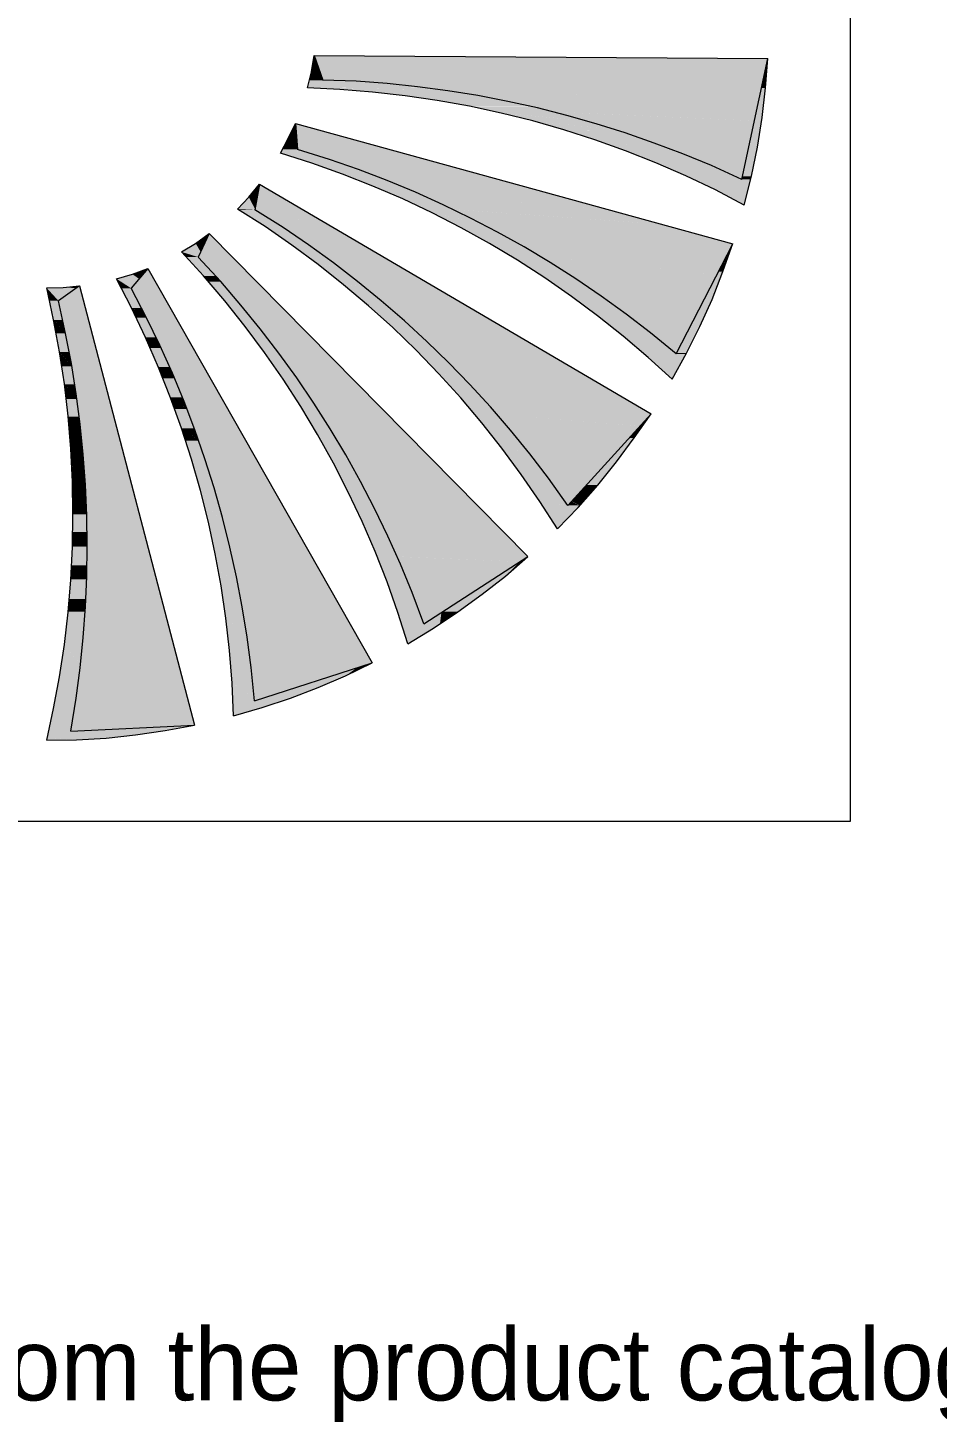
# Model space of a CAD drawing. Extents: x 0 to 244, y -13 to 257.
# Drawn here: x 71.6 to 122.1, y -13.2 to 64.2 of the extents above; entities that cross this region are included whole.
import ezdxf

# ---------------------------------------------------------------- set-up
doc = ezdxf.new("R2010")
doc.units = 0
for name, color, linetype in [('FILL', 8, 'Continuous'), ('GEOMETRY', 7, 'Continuous'), ('NOTE', 1, 'Continuous')]:
    doc.layers.add(name, color=color, linetype=linetype)

msp = doc.modelspace()

# ---------------------------------------------------------------- hatches: boundary and pattern name
at = {"layer": 'FILL'}
for points in [[(87.35, 61.736), (87.827, 61.736), (87.478, 62.481)], [(87.478, 62.481), (87.556, 62.481), (87.509, 62.64)], [(87.478, 62.481), (87.827, 61.736), (87.556, 62.481)], [(87.556, 62.481), (112.681, 62.481), (87.508, 62.64)], [(87.556, 62.481), (87.986, 61.276), (112.427, 61.276)], [(87.556, 62.481), (112.681, 62.481), (112.427, 61.276)], [(112.523, 61.736), (112.634, 61.736), (112.681, 62.481)], [(87.193, 61.068), (91.68, 61.068), (87.223, 61.212)], [(87.223, 61.213), (89.841, 61.213), (87.24, 61.276)], [(87.223, 61.212), (91.68, 61.068), (89.84, 61.212)], [(87.24, 61.276), (87.986, 61.276), (87.35, 61.736)], [(87.24, 61.276), (89.841, 61.213), (87.986, 61.276)], [(87.35, 61.736), (87.986, 61.276), (87.827, 61.736)], [(89.84, 61.213), (112.411, 61.213), (87.986, 61.276)], [(87.986, 61.276), (112.411, 61.213), (112.426, 61.276)], [(89.84, 61.212), (112.38, 61.068), (112.41, 61.212)], [(91.681, 61.068), (112.38, 61.068), (89.841, 61.212)], [(112.333, 60.847), (112.554, 60.847), (112.523, 61.736)], [(112.523, 61.736), (112.554, 60.847), (112.633, 61.736)], [(87.143, 60.881), (93.519, 60.881), (87.193, 61.069)], [(87.143, 60.88), (93.726, 60.848), (93.519, 60.88)], [(87.143, 60.847), (93.726, 60.847), (87.143, 60.879)], [(87.143, 60.847), (94.345, 60.753), (93.726, 60.847)], [(88.938, 60.752), (94.345, 60.752), (87.143, 60.846)], [(87.193, 61.069), (93.518, 60.881), (91.68, 61.069)], [(90.698, 60.626), (95.361, 60.626), (88.938, 60.752)], [(88.938, 60.752), (95.361, 60.626), (94.345, 60.752)], [(90.744, 60.608), (95.376, 60.608), (90.698, 60.626)], [(90.698, 60.626), (95.376, 60.608), (95.361, 60.626)], [(92.537, 60.42), (96.567, 60.42), (90.746, 60.609)], [(90.746, 60.609), (96.567, 60.42), (95.376, 60.609)], [(93.52, 60.881), (112.333, 60.881), (91.68, 61.069)], [(91.68, 61.069), (112.332, 60.881), (112.379, 61.069)], [(93.25, 60.309), (97.184, 60.309), (92.537, 60.419)], [(92.537, 60.419), (97.184, 60.309), (96.567, 60.419)], [(95.361, 60.626), (112.286, 60.626), (93.52, 60.88)], [(93.52, 60.88), (112.286, 60.626), (112.333, 60.88)], [(97.184, 60.309), (112.22, 60.309), (95.361, 60.626)], [(95.361, 60.626), (112.221, 60.309), (112.286, 60.626)], [(111.984, 59.197), (112.365, 59.197), (112.333, 60.847)], [(112.333, 60.847), (112.364, 59.197), (112.554, 60.847)], [(94.329, 60.149), (97.962, 60.149), (93.249, 60.308)], [(93.25, 60.308), (97.962, 60.149), (97.185, 60.308)], [(95.503, 59.942), (98.994, 59.942), (94.329, 60.149)], [(94.329, 60.149), (98.994, 59.942), (97.962, 60.149)], [(96.107, 59.834), (99.469, 59.834), (95.502, 59.942)], [(95.502, 59.942), (99.468, 59.834), (98.993, 59.942)], [(97.582, 59.515), (100.8, 59.515), (96.106, 59.833)], [(96.106, 59.833), (100.8, 59.515), (99.468, 59.833)], [(98.994, 59.942), (112.141, 59.942), (97.184, 60.308)], [(97.184, 60.308), (112.141, 59.942), (112.221, 60.308)], [(98.994, 59.942), (112.047, 59.514), (112.14, 59.942)], [(100.801, 59.515), (112.047, 59.515), (98.994, 59.943)], [(86.067, 58.039), (86.526, 58.039), (86.463, 58.864)], [(86.463, 58.863), (86.574, 57.436), (91.681, 57.436)], [(97.882, 59.451), (101.04, 59.451), (97.582, 59.515)], [(97.582, 59.515), (101.04, 59.451), (100.8, 59.515)], [(97.883, 59.451), (102.594, 59.023), (101.04, 59.451)], [(99.566, 59.022), (102.594, 59.022), (97.883, 59.45)], [(99.643, 59.008), (102.658, 59.008), (99.565, 59.022)], [(99.565, 59.022), (102.658, 59.008), (102.594, 59.022)], [(99.643, 59.008), (104.276, 58.517), (102.658, 59.008)], [(101.372, 58.516), (104.276, 58.516), (99.643, 59.007)], [(102.593, 59.023), (111.935, 59.023), (100.8, 59.514)], [(100.801, 59.515), (111.936, 59.024), (112.047, 59.515)], [(102.593, 59.022), (111.825, 58.484), (111.935, 59.022)], [(104.354, 58.484), (111.826, 58.484), (102.594, 59.022)], [(111.634, 57.563), (112.111, 57.563), (111.984, 59.196)], [(111.984, 59.197), (112.111, 57.564), (112.366, 59.197)], [(101.373, 58.516), (104.353, 58.485), (104.275, 58.516)], [(101.452, 58.484), (104.353, 58.484), (101.373, 58.515)], [(103.101, 57.96), (105.909, 57.96), (101.453, 58.484)], [(101.453, 58.484), (105.909, 57.96), (104.353, 58.484)], [(106.115, 57.882), (111.7, 57.882), (104.353, 58.484)], [(104.353, 58.484), (111.7, 57.882), (111.827, 58.484)], [(85.637, 57.23), (87.224, 57.23), (85.749, 57.435)], [(85.749, 57.436), (86.574, 57.436), (86.068, 58.039)], [(85.749, 57.436), (87.224, 57.231), (86.573, 57.436)], [(86.068, 58.039), (86.575, 57.436), (86.527, 58.039)], [(88.349, 56.882), (93.696, 56.882), (86.574, 57.436)], [(86.574, 57.436), (93.696, 56.882), (91.68, 57.436)], [(103.29, 57.882), (106.115, 57.882), (103.101, 57.96)], [(103.101, 57.96), (106.115, 57.882), (105.909, 57.96)], [(104.797, 57.342), (107.541, 57.342), (103.29, 57.882)], [(103.291, 57.882), (107.542, 57.342), (106.115, 57.882)], [(104.797, 57.342), (107.844, 57.231), (107.541, 57.342)], [(105.083, 57.231), (107.844, 57.231), (104.798, 57.342)], [(107.844, 57.231), (111.555, 57.231), (106.115, 57.882)], [(106.115, 57.882), (111.555, 57.231), (111.699, 57.882)], [(111.285, 55.946), (111.778, 55.946), (111.634, 57.563)], [(111.635, 57.563), (111.779, 55.946), (112.112, 57.563)], [(86.749, 56.882), (88.349, 56.882), (85.637, 57.23)], [(85.637, 57.23), (88.349, 56.882), (87.223, 57.23)], [(87.367, 56.676), (88.904, 56.676), (86.749, 56.882)], [(86.749, 56.882), (88.904, 56.676), (88.35, 56.882)], [(87.367, 56.676), (90.094, 56.264), (88.905, 56.676)], [(88.525, 56.264), (90.095, 56.264), (87.368, 56.676)], [(90.093, 56.264), (95.915, 56.264), (88.349, 56.882)], [(88.349, 56.882), (95.915, 56.264), (93.696, 56.882)], [(106.479, 56.676), (109.193, 56.676), (105.083, 57.23)], [(105.083, 57.23), (109.192, 56.676), (107.844, 57.23)], [(106.831, 56.532), (109.557, 56.532), (106.479, 56.676)], [(106.479, 56.676), (109.557, 56.532), (109.193, 56.676)], [(108.144, 55.962), (110.827, 55.962), (106.83, 56.533)], [(106.83, 56.533), (110.827, 55.962), (109.557, 56.533)], [(109.557, 56.533), (111.397, 56.533), (107.843, 57.231)], [(107.843, 57.23), (111.396, 56.532), (111.555, 57.23)], [(109.557, 56.533), (111.239, 55.771), (111.397, 56.533)], [(88.525, 56.264), (90.6, 56.073), (90.093, 56.264)], [(89.065, 56.073), (90.601, 56.073), (88.526, 56.264)], [(90.269, 55.597), (91.824, 55.597), (89.065, 56.072)], [(89.065, 56.072), (91.824, 55.597), (90.601, 56.072)], [(91.823, 55.597), (98.343, 55.597), (90.093, 56.264)], [(90.093, 56.264), (98.342, 55.597), (95.915, 56.264)], [(108.54, 55.771), (111.237, 55.771), (108.144, 55.946)], [(108.144, 55.945), (110.827, 55.945), (108.144, 55.962)], [(108.144, 55.962), (110.827, 55.945), (110.827, 55.962)], [(108.144, 55.945), (111.237, 55.77), (110.827, 55.945)], [(108.54, 55.771), (111.587, 55.186), (111.73, 55.771)], [(109.779, 55.186), (111.587, 55.186), (108.541, 55.771)], [(111.238, 55.771), (111.73, 55.771), (111.286, 55.946)], [(111.285, 55.945), (111.73, 55.77), (111.777, 55.945)], [(83.877, 54.787), (84.337, 54.787), (84.464, 55.502)], [(84.464, 55.502), (84.21, 54.073), (86.891, 54.073)], [(90.744, 55.407), (92.268, 55.407), (90.27, 55.597)], [(90.27, 55.597), (92.268, 55.407), (91.824, 55.597)], [(91.967, 54.884), (93.519, 54.884), (90.746, 55.406)], [(90.746, 55.406), (93.519, 54.884), (92.267, 55.406)], [(93.519, 54.884), (100.976, 54.884), (91.824, 55.597)], [(91.824, 55.597), (100.975, 54.884), (98.343, 55.597)], [(109.78, 55.186), (111.381, 54.344), (111.587, 55.186)], [(83.259, 54.122), (84.226, 54.122), (83.877, 54.788)], [(83.877, 54.788), (84.225, 54.122), (84.337, 54.788)], [(92.411, 54.692), (93.933, 54.692), (91.966, 54.884)], [(91.966, 54.884), (93.932, 54.692), (93.519, 54.884)], [(93.648, 54.106), (95.202, 54.106), (92.411, 54.692)], [(92.411, 54.691), (95.203, 54.105), (93.932, 54.691)], [(95.203, 54.106), (103.798, 54.106), (93.519, 54.884)], [(93.52, 54.884), (103.799, 54.106), (100.976, 54.884)], [(83.338, 54.073), (84.21, 54.073), (83.259, 54.121)], [(83.259, 54.121), (84.21, 54.073), (84.226, 54.121)], [(84.781, 53.153), (85.685, 53.153), (83.337, 54.073)], [(83.338, 54.073), (85.685, 53.153), (84.21, 54.073)], [(85.78, 53.091), (88.587, 53.091), (84.21, 54.073)], [(84.21, 54.073), (88.588, 53.091), (86.891, 54.073)], [(94.044, 53.917), (95.583, 53.917), (93.648, 54.106)], [(93.648, 54.106), (95.583, 53.917), (95.203, 54.106)], [(94.043, 53.917), (96.867, 53.281), (95.582, 53.917)], [(95.297, 53.28), (96.867, 53.28), (94.043, 53.916)], [(96.867, 53.28), (106.81, 53.28), (95.202, 54.105)], [(95.203, 54.106), (106.811, 53.281), (103.799, 54.106)], [(80.927, 52.219), (81.435, 52.219), (81.672, 52.758)], [(81.672, 52.758), (81.07, 51.457), (82.973, 51.457)], [(81.434, 52.219), (81.672, 52.758)], [(84.876, 53.091), (85.781, 53.091), (84.782, 53.153)], [(84.782, 53.153), (85.781, 53.091), (85.684, 53.153)], [(86.272, 52.122), (87.193, 52.122), (84.876, 53.091)], [(84.876, 53.091), (87.193, 52.122), (85.781, 53.091)], [(85.781, 53.091), (87.302, 52.044), (90.365, 52.044)], [(85.781, 53.091), (88.588, 53.091), (90.365, 52.044)], [(95.661, 53.091), (97.201, 53.091), (95.297, 53.28)], [(95.297, 53.28), (97.201, 53.091), (96.867, 53.28)], [(95.661, 53.091), (98.485, 52.408), (97.201, 53.091)], [(96.899, 52.408), (98.486, 52.408), (95.662, 53.091)], [(96.867, 53.28), (110.015, 52.408), (106.811, 53.28)], [(98.486, 52.408), (110.016, 52.408), (96.868, 53.28)], [(80.15, 51.741), (81.211, 51.741), (80.927, 52.219)], [(80.927, 52.219), (81.211, 51.741), (81.435, 52.219)], [(86.368, 52.045), (87.302, 52.045), (86.271, 52.122)], [(86.271, 52.122), (87.302, 52.045), (87.193, 52.122)], [(86.368, 52.045), (88.682, 51.046), (87.303, 52.045)], [(87.732, 51.046), (88.682, 51.046), (86.369, 52.045)], [(87.302, 52.044), (88.809, 50.949), (92.219, 50.949)], [(87.302, 52.044), (90.365, 52.044), (92.219, 50.949)], [(97.233, 52.219), (98.819, 52.219), (96.899, 52.408)], [(96.899, 52.408), (98.819, 52.219), (98.486, 52.408)], [(98.486, 51.474), (100.087, 51.474), (97.233, 52.219)], [(97.233, 52.219), (100.087, 51.474), (98.819, 52.219)], [(98.834, 52.201), (110.747, 52.201), (98.486, 52.408)], [(98.486, 52.408), (110.748, 52.201), (110.016, 52.408)], [(100.088, 51.473), (110.366, 51.473), (98.834, 52.201)], [(98.834, 52.201), (110.366, 51.473), (110.746, 52.201)], [(110.366, 51.473), (110.493, 51.473), (110.747, 52.201)], [(80.419, 51.458), (81.07, 51.458), (80.15, 51.742)], [(80.15, 51.741), (81.07, 51.457), (81.212, 51.741)], [(80.419, 51.457), (81.37, 50.409), (82.02, 50.409)], [(80.419, 51.457), (81.07, 51.457), (82.02, 50.409)], [(81.07, 51.457), (82.323, 50.093), (84.304, 50.093)], [(81.07, 51.457), (82.972, 51.457), (84.304, 50.093)], [(98.787, 51.282), (100.388, 51.282), (98.485, 51.474)], [(98.486, 51.474), (100.389, 51.282), (100.088, 51.474)], [(98.787, 51.281), (101.658, 50.488), (100.389, 51.281)], [(100.025, 50.488), (101.659, 50.488), (98.788, 51.281)], [(101.657, 50.488), (109.873, 50.488), (100.087, 51.474)], [(100.088, 51.474), (109.874, 50.488), (110.366, 51.474)], [(109.937, 50.648), (110.192, 50.648), (110.365, 51.474)], [(110.366, 51.474), (110.192, 50.648), (110.493, 51.474)], [(76.534, 50.252), (77.786, 50.252), (77.421, 50.507)], [(78.278, 50.822), (77.341, 49.729), (78.896, 49.729)], [(77.42, 50.506), (77.785, 50.251), (78.008, 50.506)], [(77.421, 50.506), (78.007, 50.506), (78.278, 50.822)], [(81.639, 50.093), (82.322, 50.093), (81.369, 50.409)], [(81.369, 50.409), (82.323, 50.093), (82.019, 50.409)], [(87.842, 50.949), (88.809, 50.949), (87.732, 51.045)], [(87.733, 51.046), (88.809, 50.95), (88.683, 51.046)], [(87.842, 50.949), (89.144, 49.919), (90.125, 49.919)], [(87.842, 50.949), (88.81, 50.949), (90.125, 49.919)], [(88.809, 50.949), (90.269, 49.822), (94.17, 49.822)], [(88.809, 50.949), (92.219, 50.949), (94.17, 49.822)], [(100.309, 50.3), (101.944, 50.3), (100.025, 50.488)], [(100.025, 50.488), (101.945, 50.3), (101.659, 50.488)], [(100.309, 50.3), (103.197, 49.459), (101.944, 50.3)], [(101.658, 50.488), (103.197, 49.459), (109.334, 49.459)], [(101.658, 50.488), (109.874, 50.488), (109.334, 49.459)], [(109.161, 49.11), (109.588, 49.11), (109.938, 50.648)], [(109.937, 50.648), (109.587, 49.11), (110.192, 50.648)], [(72.662, 49.743), (74.328, 49.743), (73.583, 49.761)], [(72.822, 49.03), (73.312, 49.03), (72.662, 49.743)], [(72.662, 49.743), (73.312, 49.03), (74.328, 49.743)], [(73.312, 49.03), (74.709, 49.03), (74.487, 49.854)], [(73.583, 49.76), (74.362, 49.76), (74.487, 49.854)], [(73.583, 49.761), (74.328, 49.743), (74.361, 49.761)], [(76.803, 49.729), (77.342, 49.729), (76.534, 50.252)], [(76.534, 50.252), (77.342, 49.729), (77.786, 50.252)], [(76.802, 49.729), (77.373, 48.634), (77.913, 48.634)], [(76.802, 49.729), (77.341, 49.729), (77.913, 48.634)], [(77.341, 49.729), (78.198, 48.094), (79.832, 48.094)], [(77.341, 49.729), (78.896, 49.729), (79.832, 48.094)], [(81.639, 50.093), (82.543, 49.031), (83.226, 49.031)], [(81.639, 50.093), (82.323, 50.093), (83.226, 49.031)], [(82.323, 50.093), (83.528, 48.681), (85.702, 48.681)], [(82.323, 50.093), (84.304, 50.093), (85.702, 48.681)], [(89.143, 49.919), (90.27, 49.823), (90.126, 49.919)], [(89.269, 49.822), (90.27, 49.822), (89.143, 49.918)], [(89.269, 49.822), (90.523, 48.76), (91.553, 48.76)], [(89.269, 49.822), (90.269, 49.822), (91.553, 48.76)], [(90.269, 49.822), (91.697, 48.634), (96.185, 48.634)], [(90.269, 49.822), (94.17, 49.822), (96.185, 48.634)], [(101.531, 49.459), (103.197, 49.459), (100.309, 50.3)], [(72.822, 49.03), (73.536, 47.968), (73.312, 49.03)], [(73.043, 47.968), (73.536, 47.968), (72.823, 49.03)], [(73.312, 49.03), (73.709, 47.222), (75.168, 47.222)], [(73.312, 49.03), (74.708, 49.03), (75.168, 47.222)], [(82.815, 48.68), (83.528, 48.68), (82.544, 49.03)], [(82.544, 49.03), (83.528, 48.68), (83.226, 49.03)], [(90.65, 48.634), (91.697, 48.634), (90.523, 48.762)], [(90.523, 48.761), (91.697, 48.633), (91.553, 48.761)], [(101.801, 49.269), (103.466, 49.269), (101.531, 49.459)], [(101.531, 49.459), (103.466, 49.269), (103.197, 49.459)], [(102.99, 48.381), (104.703, 48.381), (101.8, 49.269)], [(101.8, 49.269), (104.702, 48.381), (103.465, 49.269)], [(103.197, 49.459), (104.703, 48.381), (108.78, 48.381)], [(103.197, 49.459), (109.334, 49.459), (108.78, 48.381)], [(108.383, 47.602), (108.907, 47.602), (109.161, 49.109)], [(109.161, 49.11), (108.907, 47.603), (109.589, 49.11)], [(77.626, 48.094), (78.198, 48.094), (77.373, 48.634)], [(77.374, 48.634), (78.198, 48.094), (77.914, 48.634)], [(77.627, 48.094), (78.151, 47), (78.722, 47)], [(77.627, 48.094), (78.199, 48.094), (78.722, 47)], [(78.199, 48.094), (79.008, 46.413), (80.785, 46.413)], [(78.199, 48.094), (79.833, 48.094), (80.785, 46.413)], [(82.815, 48.681), (83.669, 47.619), (84.401, 47.619)], [(82.815, 48.681), (83.528, 48.681), (84.401, 47.619)], [(83.528, 48.681), (84.685, 47.254), (87.128, 47.254)], [(83.528, 48.681), (85.702, 48.681), (87.128, 47.254)], [(90.65, 48.634), (91.872, 47.538), (92.933, 47.538)], [(90.65, 48.634), (91.697, 48.634), (92.933, 47.538)], [(91.697, 48.634), (93.077, 47.412), (98.28, 47.412)], [(91.697, 48.634), (96.185, 48.634), (98.28, 47.412)], [(103.244, 48.189), (104.941, 48.189), (102.991, 48.381)], [(102.991, 48.381), (104.94, 48.189), (104.703, 48.381)], [(104.433, 47.254), (106.179, 47.254), (103.244, 48.189)], [(103.244, 48.189), (106.179, 47.254), (104.941, 48.189)], [(104.703, 48.381), (106.179, 47.254), (108.208, 47.254)], [(104.703, 48.381), (108.78, 48.381), (108.208, 47.254)], [(73.043, 47.968), (73.71, 47.224), (73.536, 47.968)], [(73.186, 47.223), (73.71, 47.223), (73.043, 47.967)], [(73.377, 46.191), (73.901, 46.191), (73.185, 47.223)], [(73.185, 47.223), (73.9, 46.191), (73.71, 47.223)], [(73.71, 47.223), (74.059, 45.397), (75.645, 45.397)], [(73.71, 47.223), (75.169, 47.223), (75.645, 45.397)], [(83.941, 47.255), (84.686, 47.255), (83.67, 47.619)], [(83.67, 47.618), (84.686, 47.254), (84.401, 47.618)], [(83.941, 47.254), (84.749, 46.159), (85.51, 46.159)], [(83.941, 47.254), (84.685, 47.254), (85.51, 46.159)], [(84.685, 47.254), (85.811, 45.764), (88.572, 45.764)], [(84.685, 47.254), (87.127, 47.254), (88.572, 45.764)], [(91.999, 47.412), (93.077, 47.412), (91.872, 47.538)], [(91.872, 47.538), (93.077, 47.412), (92.934, 47.538)], [(91.999, 47.412), (93.172, 46.285), (94.267, 46.285)], [(91.999, 47.412), (93.077, 47.412), (94.267, 46.285)], [(93.077, 47.412), (94.425, 46.143), (100.453, 46.143)], [(93.077, 47.412), (98.28, 47.412), (100.453, 46.143)], [(104.656, 47.063), (106.401, 47.063), (104.433, 47.254)], [(104.433, 47.254), (106.401, 47.063), (106.178, 47.254)], [(106.178, 47.254), (108.207, 47.254), (107.605, 46.08)], [(107.622, 46.129), (108.176, 46.129), (108.382, 47.603)], [(108.382, 47.603), (108.177, 46.129), (108.907, 47.603)], [(78.405, 46.413), (79.007, 46.413), (78.151, 47)], [(78.151, 47), (79.007, 46.413), (78.721, 47)], [(105.765, 46.129), (107.557, 46.129), (104.656, 47.063)], [(104.656, 47.063), (107.557, 46.129), (106.401, 47.063)], [(73.487, 45.396), (74.059, 45.396), (73.376, 46.191)], [(73.377, 46.191), (74.059, 45.396), (73.9, 46.191)], [(78.405, 46.413), (78.865, 45.351), (79.484, 45.351)], [(78.405, 46.413), (79.008, 46.413), (79.484, 45.351)], [(79.008, 46.413), (79.753, 44.73), (81.751, 44.73)], [(79.008, 46.413), (80.785, 46.413), (81.751, 44.73)], [(85.019, 45.763), (85.812, 45.763), (84.749, 46.159)], [(84.749, 46.159), (85.812, 45.763), (85.51, 46.159)], [(85.018, 45.764), (85.781, 44.669), (86.588, 44.669)], [(85.018, 45.764), (85.812, 45.764), (86.588, 44.669)], [(85.812, 45.764), (86.874, 44.256), (90.078, 44.256)], [(85.812, 45.764), (88.572, 45.764), (90.078, 44.256)], [(93.297, 46.143), (94.425, 46.143), (93.171, 46.285)], [(93.171, 46.285), (94.425, 46.143), (94.266, 46.285)], [(93.297, 46.144), (94.424, 44.985), (95.567, 44.985)], [(93.297, 46.144), (94.424, 46.144), (95.567, 44.985)], [(94.424, 46.144), (95.726, 44.828), (102.704, 44.828)], [(94.424, 46.144), (100.452, 46.144), (102.704, 44.828)], [(105.814, 46.08), (107.605, 46.08), (105.765, 46.129)], [(105.765, 46.129), (107.606, 46.08), (107.558, 46.129)], [(105.814, 46.08), (108.049, 45.89), (108.144, 46.08)], [(106.036, 45.89), (108.049, 45.89), (105.815, 46.08)], [(106.036, 45.89), (108.05, 45.89), (107.384, 44.685)], [(107.604, 46.08), (108.143, 46.08), (107.622, 46.129)], [(107.622, 46.129), (108.143, 46.08), (108.176, 46.129)], [(73.646, 44.399), (74.218, 44.399), (73.488, 45.396)], [(73.488, 45.396), (74.217, 44.399), (74.058, 45.396)], [(74.058, 45.397), (74.343, 43.574), (76.12, 43.574)], [(74.058, 45.397), (75.644, 45.397), (76.12, 43.574)], [(79.119, 44.731), (79.753, 44.731), (78.865, 45.35)], [(78.865, 45.35), (79.753, 44.731), (79.484, 45.35)], [(94.569, 44.827), (95.725, 44.827), (94.425, 44.985)], [(94.425, 44.985), (95.726, 44.827), (95.568, 44.985)], [(73.742, 43.574), (74.343, 43.574), (73.647, 44.399)], [(73.647, 44.399), (74.344, 43.574), (74.217, 44.399)], [(79.119, 44.731), (79.532, 43.669), (80.197, 43.669)], [(79.119, 44.731), (79.753, 44.731), (80.197, 43.669)], [(79.753, 44.731), (80.451, 43.019), (82.719, 43.019)], [(79.753, 44.731), (81.751, 44.731), (82.719, 43.019)], [(85.781, 44.669), (86.874, 44.256), (86.588, 44.669)], [(86.049, 44.256), (86.873, 44.256), (85.782, 44.669)], [(86.049, 44.256), (86.763, 43.161), (87.604, 43.161)], [(86.049, 44.256), (86.873, 44.256), (87.604, 43.161)], [(86.874, 44.256), (87.906, 42.718), (91.602, 42.718)], [(86.874, 44.256), (90.078, 44.256), (91.602, 42.718)], [(94.568, 44.827), (95.63, 43.638), (96.836, 43.638)], [(94.568, 44.827), (95.725, 44.827), (96.836, 43.638)], [(95.725, 44.827), (96.994, 43.464), (105.019, 43.464)], [(95.725, 44.827), (102.704, 44.827), (105.019, 43.464)], [(73.742, 43.574), (74.471, 42.606), (74.344, 43.574)], [(73.852, 42.605), (74.471, 42.605), (73.742, 43.573)], [(74.343, 43.573), (74.567, 41.733), (76.613, 41.733)], [(74.343, 43.573), (76.119, 43.573), (76.613, 41.733)], [(79.767, 43.019), (80.45, 43.019), (79.531, 43.669)], [(79.532, 43.669), (80.451, 43.019), (80.197, 43.669)], [(95.789, 43.464), (96.993, 43.464), (95.63, 43.638)], [(95.63, 43.638), (96.993, 43.464), (96.836, 43.638)], [(95.79, 43.464), (96.804, 42.258), (98.041, 42.258)], [(95.79, 43.464), (96.994, 43.464), (98.041, 42.258)], [(97.597, 42.767), (106.209, 42.767), (96.993, 43.465)], [(96.993, 43.464), (106.21, 42.766), (105.019, 43.464)], [(73.931, 41.733), (74.567, 41.733), (73.854, 42.605)], [(73.854, 42.605), (74.568, 41.733), (74.47, 42.605)], [(79.768, 43.019), (80.15, 41.956), (80.846, 41.956)], [(79.768, 43.019), (80.451, 43.019), (80.846, 41.956)], [(80.451, 43.019), (81.1, 41.274), (83.718, 41.274)], [(80.451, 43.019), (82.719, 43.019), (83.718, 41.274)], [(87.034, 42.719), (87.906, 42.719), (86.763, 43.162)], [(86.763, 43.162), (87.906, 42.719), (87.604, 43.162)], [(87.034, 42.718), (87.7, 41.607), (88.588, 41.607)], [(87.034, 42.718), (87.906, 42.718), (88.588, 41.607)], [(87.906, 42.718), (88.874, 41.131), (93.156, 41.131)], [(87.906, 42.718), (91.601, 42.718), (93.156, 41.131)], [(97.597, 42.766), (105.576, 42.083), (106.209, 42.766)], [(98.216, 42.082), (105.576, 42.082), (97.598, 42.766)], [(105.75, 42.258), (105.862, 42.258), (106.21, 42.766)], [(80.15, 41.956), (81.1, 41.274), (80.846, 41.956)], [(80.372, 41.273), (81.1, 41.273), (80.15, 41.955)], [(96.948, 42.083), (98.215, 42.083), (96.803, 42.258)], [(96.804, 42.258), (98.216, 42.083), (98.041, 42.258)], [(96.948, 42.083), (97.929, 40.846), (99.215, 40.846)], [(96.948, 42.083), (98.216, 42.083), (99.215, 40.846)], [(98.216, 42.083), (99.39, 40.64), (104.277, 40.64)], [(98.216, 42.083), (105.576, 42.083), (104.277, 40.64)], [(104.973, 41.417), (105.274, 41.417), (105.75, 42.258)], [(105.75, 42.258), (105.275, 41.417), (105.862, 42.258)], [(73.995, 40.797), (74.66, 40.797), (73.931, 41.733)], [(73.931, 41.733), (74.66, 40.797), (74.567, 41.733)], [(74.567, 41.734), (74.741, 39.894), (77.088, 39.894)], [(74.567, 41.734), (76.613, 41.734), (77.088, 39.894)], [(80.372, 41.274), (80.706, 40.243), (81.451, 40.243)], [(80.372, 41.274), (81.101, 41.274), (81.451, 40.243)], [(81.1, 41.274), (81.687, 39.514), (84.716, 39.514)], [(81.1, 41.274), (83.717, 41.274), (84.716, 39.514)], [(87.953, 41.13), (88.874, 41.13), (87.7, 41.606)], [(87.7, 41.606), (88.874, 41.13), (88.587, 41.606)], [(87.953, 41.131), (88.572, 40.021), (89.508, 40.021)], [(87.953, 41.131), (88.874, 41.131), (89.508, 40.021)], [(88.874, 41.131), (89.793, 39.528), (94.743, 39.528)], [(88.874, 41.131), (93.156, 41.131), (94.743, 39.528)], [(104.972, 41.417), (103.767, 40.084), (104.29, 40.084)], [(104.972, 41.417), (104.291, 40.084), (105.275, 41.417)], [(74.042, 39.894), (74.741, 39.894), (73.996, 40.798)], [(73.996, 40.798), (74.741, 39.894), (74.661, 40.798)], [(80.91, 39.513), (81.688, 39.513), (80.705, 40.242)], [(80.705, 40.242), (81.688, 39.513), (81.45, 40.242)], [(98.074, 40.64), (99.389, 40.64), (97.929, 40.846)], [(97.93, 40.846), (99.39, 40.64), (99.215, 40.846)], [(98.074, 40.64), (99.009, 39.387), (100.357, 39.387)], [(98.074, 40.64), (99.389, 40.64), (100.357, 39.387)], [(99.389, 40.64), (100.515, 39.18), (102.957, 39.18)], [(99.389, 40.64), (104.276, 40.64), (102.957, 39.18)], [(74.089, 38.99), (74.804, 38.99), (74.041, 39.894)], [(74.042, 39.894), (74.804, 38.99), (74.741, 39.894)], [(74.741, 39.894), (74.851, 38.038), (77.581, 38.038)], [(74.741, 39.894), (77.088, 39.894), (77.581, 38.038)], [(80.911, 39.514), (81.197, 38.497), (81.99, 38.497)], [(80.911, 39.514), (81.687, 39.514), (81.99, 38.497)], [(81.688, 39.514), (82.211, 37.753), (85.716, 37.753)], [(81.688, 39.514), (84.716, 39.514), (85.716, 37.753)], [(88.572, 40.021), (89.792, 39.53), (89.508, 40.021)], [(88.826, 39.529), (89.793, 39.529), (88.572, 40.02)], [(88.826, 39.529), (89.396, 38.42), (90.38, 38.42)], [(88.826, 39.529), (89.793, 39.529), (90.38, 38.42)], [(89.793, 39.529), (90.666, 37.895), (96.36, 37.895)], [(89.793, 39.529), (94.743, 39.529), (96.36, 37.895)], [(103.767, 40.084), (102.61, 38.8), (103.244, 38.8)], [(103.767, 40.084), (104.29, 40.084), (103.244, 38.8)], [(74.107, 38.038), (74.851, 38.038), (74.089, 38.989)], [(74.089, 38.989), (74.851, 38.038), (74.803, 38.989)], [(99.153, 39.18), (100.516, 39.18), (99.009, 39.387)], [(99.009, 39.387), (100.516, 39.18), (100.358, 39.387)], [(99.152, 39.18), (100.025, 37.895), (101.435, 37.895)], [(99.152, 39.18), (100.515, 39.18), (101.435, 37.895)], [(100.515, 39.18), (102.957, 39.18), (101.594, 37.674)], [(101.8, 37.895), (102.452, 37.895), (102.61, 38.8)], [(102.61, 38.8), (102.452, 37.895), (103.244, 38.8)], [(74.107, 38.037), (74.883, 37.182), (74.85, 38.037)], [(74.123, 37.182), (74.884, 37.182), (74.108, 38.037)], [(74.851, 38.037), (74.915, 36.197), (78.055, 36.197)], [(74.851, 38.037), (77.58, 38.037), (78.055, 36.197)], [(81.197, 38.497), (82.212, 37.754), (81.99, 38.497)], [(81.386, 37.753), (82.212, 37.753), (81.197, 38.496)], [(89.634, 37.895), (90.666, 37.895), (89.396, 38.42)], [(89.397, 38.419), (90.667, 37.895), (90.38, 38.419)], [(74.107, 36.198), (74.916, 36.198), (74.123, 37.182)], [(74.123, 37.182), (74.916, 36.198), (74.884, 37.182)], [(81.639, 36.754), (82.48, 36.754), (81.386, 37.753)], [(81.387, 37.753), (82.481, 36.754), (82.211, 37.753)], [(82.212, 37.753), (82.687, 35.961), (86.749, 35.961)], [(82.212, 37.753), (85.717, 37.753), (86.749, 35.961)], [(89.634, 37.895), (90.173, 36.769), (91.205, 36.769)], [(89.634, 37.895), (90.665, 37.895), (91.205, 36.769)], [(90.666, 37.895), (91.475, 36.229), (97.994, 36.229)], [(90.666, 37.895), (96.36, 37.895), (97.994, 36.229)], [(100.025, 37.895), (101.595, 37.674), (101.435, 37.895)], [(100.166, 37.673), (101.594, 37.673), (100.025, 37.894)], [(100.247, 37.562), (102.15, 37.562), (100.166, 37.674)], [(100.166, 37.674), (102.15, 37.562), (102.244, 37.674)], [(100.247, 37.562), (102.15, 37.562), (101.007, 36.375)], [(101.594, 37.673), (102.243, 37.673), (101.8, 37.894)], [(101.8, 37.895), (102.243, 37.674), (102.451, 37.895)], [(81.639, 36.754), (82.687, 35.961), (82.48, 36.754)], [(81.816, 35.962), (82.687, 35.962), (81.64, 36.755)], [(90.173, 36.769), (91.474, 36.229), (91.205, 36.769)], [(90.395, 36.229), (91.475, 36.229), (90.174, 36.769)], [(74.089, 35.375), (74.9, 35.375), (74.107, 36.198)], [(74.107, 36.197), (74.9, 35.374), (74.916, 36.197)], [(74.916, 36.197), (74.9, 34.343), (78.547, 34.343)], [(74.916, 36.197), (78.056, 36.197), (78.547, 34.343)], [(82.019, 34.977), (82.91, 34.977), (81.816, 35.962)], [(81.816, 35.962), (82.91, 34.977), (82.686, 35.962)], [(82.687, 35.961), (83.099, 34.151), (87.762, 34.151)], [(82.687, 35.961), (86.749, 35.961), (87.762, 34.151)], [(90.394, 36.229), (90.887, 35.12), (91.983, 35.12)], [(90.394, 36.229), (91.474, 36.229), (91.983, 35.12)], [(91.474, 36.229), (92.109, 34.834), (99.373, 34.834)], [(91.474, 36.229), (97.994, 36.229), (99.373, 34.834)], [(74.042, 34.343), (74.901, 34.343), (74.09, 35.373)], [(74.089, 35.374), (74.9, 34.344), (74.9, 35.374)], [(82.165, 34.152), (83.099, 34.152), (82.019, 34.977)], [(82.019, 34.977), (83.099, 34.152), (82.91, 34.977)], [(91.11, 34.549), (92.237, 34.549), (90.887, 35.12)], [(90.887, 35.119), (92.237, 34.549), (91.983, 35.119)], [(92.109, 34.834), (98.929, 34.55), (99.374, 34.834)], [(92.237, 34.549), (98.929, 34.549), (92.109, 34.833)], [(98.929, 34.549), (99.041, 34.549), (99.374, 34.833)], [(73.996, 33.565), (74.884, 33.565), (74.042, 34.344)], [(74.042, 34.343), (74.884, 33.564), (74.9, 34.343)], [(74.9, 34.343), (74.836, 32.486), (79.023, 32.486)], [(74.9, 34.343), (78.546, 34.343), (79.023, 32.486)], [(82.165, 34.152), (83.291, 33.2), (83.099, 34.152)], [(82.338, 33.199), (83.291, 33.199), (82.165, 34.151)], [(83.099, 34.152), (83.464, 32.328), (88.809, 32.328)], [(83.099, 34.152), (87.762, 34.152), (88.809, 32.328)], [(91.11, 34.549), (91.553, 33.438), (92.712, 33.438)], [(91.11, 34.549), (92.237, 34.549), (92.712, 33.438)], [(92.237, 34.549), (92.95, 32.836), (96.281, 32.836)], [(92.237, 34.549), (98.929, 34.549), (96.281, 32.836)], [(97.724, 33.756), (98.121, 33.756), (98.929, 34.55)], [(98.929, 34.549), (98.121, 33.755), (99.04, 34.549)], [(73.916, 32.486), (74.836, 32.486), (73.996, 33.565)], [(73.996, 33.565), (74.836, 32.486), (74.884, 33.565)], [(91.759, 32.836), (92.95, 32.836), (91.553, 33.438)], [(91.553, 33.438), (92.95, 32.836), (92.711, 33.438)], [(97.724, 33.756), (96.137, 32.739), (96.835, 32.739)], [(97.724, 33.756), (98.121, 33.756), (96.835, 32.739)], [(82.466, 32.327), (83.465, 32.327), (82.338, 33.199)], [(82.338, 33.199), (83.465, 32.327), (83.291, 33.199)], [(91.759, 32.836), (92.156, 31.726), (93.377, 31.726)], [(91.759, 32.836), (92.949, 32.836), (93.377, 31.726)], [(92.95, 32.836), (96.281, 32.836), (93.599, 31.107)], [(94.63, 31.771), (95.489, 31.771), (96.138, 32.739)], [(96.138, 32.74), (95.489, 31.772), (96.835, 32.74)], [(73.725, 30.647), (74.709, 30.647), (73.854, 31.772)], [(73.853, 31.771), (74.789, 31.771), (73.916, 32.486)], [(73.854, 31.772), (74.709, 30.647), (74.79, 31.772)], [(73.916, 32.486), (74.789, 31.771), (74.836, 32.486)], [(74.836, 32.486), (74.709, 30.647), (79.515, 30.647)], [(74.836, 32.486), (79.023, 32.486), (79.515, 30.647)], [(82.61, 31.408), (83.623, 31.408), (82.466, 32.328)], [(82.466, 32.327), (83.623, 31.407), (83.465, 32.327)], [(83.465, 32.327), (83.766, 30.505), (89.841, 30.505)], [(83.465, 32.327), (88.81, 32.327), (89.841, 30.505)], [(94.569, 31.725), (95.424, 31.725), (94.63, 31.772)], [(94.63, 31.772), (95.424, 31.725), (95.488, 31.772)], [(82.703, 30.506), (83.765, 30.506), (82.608, 31.408)], [(82.609, 31.408), (83.765, 30.506), (83.624, 31.408)], [(92.346, 31.107), (93.599, 31.107), (92.157, 31.726)], [(92.157, 31.726), (93.599, 31.107), (93.378, 31.726)], [(92.425, 30.852), (94.123, 30.852), (92.347, 31.107)], [(92.347, 31.107), (94.124, 30.852), (94.49, 31.107)], [(93.599, 31.107), (94.489, 31.107), (94.568, 31.726)], [(94.568, 31.726), (94.489, 31.107), (95.423, 31.726)], [(73.647, 29.965), (74.645, 29.965), (73.725, 30.647)], [(73.725, 30.647), (74.645, 29.965), (74.709, 30.647)], [(74.709, 30.647), (74.535, 28.808), (79.991, 28.808)], [(74.709, 30.647), (79.515, 30.647), (79.991, 28.808)], [(82.702, 30.505), (83.876, 29.615), (83.764, 30.505)], [(82.815, 29.615), (83.877, 29.615), (82.703, 30.505)], [(83.765, 30.505), (83.971, 28.934), (90.728, 28.934)], [(83.765, 30.505), (89.84, 30.505), (90.728, 28.934)], [(92.425, 30.853), (92.711, 29.996), (94.123, 30.853)], [(73.646, 29.965), (73.471, 28.808), (74.535, 28.808)], [(73.647, 29.965), (74.535, 28.809), (74.644, 29.965)], [(82.877, 28.68), (84.003, 28.68), (82.815, 29.616)], [(82.815, 29.616), (84.003, 28.68), (83.877, 29.616)], [(73.377, 28.172), (74.456, 28.172), (73.472, 28.807)], [(73.471, 28.807), (74.456, 28.172), (74.534, 28.807)], [(74.535, 28.808), (74.297, 26.968), (80.466, 26.968)], [(74.535, 28.808), (79.991, 28.808), (80.466, 26.968)], [(82.958, 27.808), (84.098, 27.808), (82.877, 28.68)], [(82.877, 28.68), (84.098, 27.808), (84.004, 28.68)], [(83.971, 28.934), (89.905, 28.68), (90.728, 28.934)], [(84.004, 28.68), (89.905, 28.68), (83.972, 28.934)], [(84.004, 28.68), (89.905, 28.68), (84.195, 26.824)], [(88.525, 28.22), (89.254, 28.22), (89.905, 28.68)], [(89.905, 28.68), (89.254, 28.22), (90.174, 28.68)], [(89.905, 28.68), (90.173, 28.68), (90.729, 28.934)], [(73.377, 28.172), (73.155, 26.968), (74.297, 26.968)], [(73.377, 28.172), (74.456, 28.172), (74.297, 26.968)], [(86.494, 27.569), (87.732, 27.569), (88.525, 28.22)], [(88.525, 28.22), (87.732, 27.569), (89.254, 28.22)], [(82.958, 27.808), (84.177, 26.983), (84.098, 27.808)], [(82.989, 26.982), (84.178, 26.982), (82.958, 27.807)], [(84.67, 26.981), (86.193, 26.981), (86.494, 27.568)], [(86.494, 27.568), (86.193, 26.981), (87.732, 27.568)], [(73.043, 26.396), (72.774, 25.143), (73.996, 25.143)], [(73.043, 26.396), (74.202, 26.396), (73.155, 26.968)], [(73.043, 26.396), (74.202, 26.396), (73.996, 25.143)], [(73.155, 26.968), (74.202, 26.396), (74.297, 26.968)], [(74.297, 26.968), (74.042, 25.476), (80.864, 25.476)], [(74.297, 26.968), (80.466, 26.968), (80.864, 25.476)], [(83.005, 26.824), (84.195, 26.824), (82.989, 26.982)], [(82.989, 26.981), (84.195, 26.823), (84.177, 26.981)], [(83.019, 26.46), (84.623, 26.46), (83.005, 26.824)], [(83.005, 26.824), (84.623, 26.46), (85.734, 26.824)], [(83.019, 26.46), (83.036, 25.999), (84.623, 26.46)], [(84.195, 26.824), (85.733, 26.824), (84.67, 26.982)], [(84.67, 26.981), (85.733, 26.823), (86.193, 26.981)], [(72.695, 24.763), (75.961, 24.763), (72.726, 24.936)], [(72.726, 24.936), (77.595, 24.936), (72.775, 25.143)], [(72.726, 24.936), (75.962, 24.763), (77.595, 24.936)], [(72.775, 25.143), (77.595, 24.936), (78.976, 25.143)], [(73.996, 25.143), (74.042, 25.476)], [(74.042, 25.476), (73.996, 25.143), (80.864, 25.476)], [(73.996, 25.143), (78.976, 25.143), (74.756, 25.175)], [(74.756, 25.174), (78.975, 25.142), (79.228, 25.174)], [(74.757, 25.174), (79.227, 25.174), (80.864, 25.475)], [(72.662, 24.667), (74.311, 24.667), (72.695, 24.762)], [(72.662, 24.668), (72.662, 24.635), (74.312, 24.668)], [(72.695, 24.763), (74.311, 24.668), (75.962, 24.763)]]:
    msp.add_hatch(color=7, dxfattribs=at).paths.add_polyline_path(points)

# ---------------------------------------------------------------- linework, layer by layer
at = {"layer": 'GEOMETRY', "lineweight": 13}
msp.add_lwpolyline([(28.077, 109.305), (117.25, 109.305), (117.25, 20.131), (28.077, 20.131), (28.077, 109.305)], close=True, dxfattribs=at)
for points in [[(87.143, 60.847), (87.35, 61.736), (87.508, 62.64)], [(87.509, 62.64), (112.682, 62.481)], [(87.509, 62.64), (87.987, 61.276)], [(111.238, 55.771), (112.681, 62.481)], [(111.38, 54.344), (111.777, 55.946), (112.11, 57.564), (112.364, 59.197), (112.554, 60.847), (112.681, 62.481)], [(111.238, 55.771), (109.556, 56.533), (107.973, 57.184), (106.38, 57.788), (104.776, 58.345), (103.163, 58.855), (101.538, 59.318), (99.903, 59.733), (98.256, 60.1), (96.598, 60.419), (94.927, 60.69), (93.244, 60.912), (91.549, 61.086), (89.841, 61.212), (87.986, 61.276)], [(111.38, 54.344), (109.778, 55.186), (108.137, 55.961), (106.474, 56.683), (104.792, 57.349), (103.09, 57.959), (101.371, 58.514), (99.635, 59.011), (97.883, 59.45), (96.118, 59.831), (94.339, 60.152), (92.549, 60.413), (90.747, 60.613), (88.936, 60.752), (87.143, 60.847)], [(85.637, 57.231), (86.067, 58.04), (86.462, 58.864)], [(86.463, 58.863), (110.747, 52.201)], [(86.463, 58.863), (86.574, 57.436)], [(107.605, 46.081), (106.178, 47.254), (104.819, 48.296), (103.437, 49.294), (102.033, 50.248), (100.606, 51.157), (99.157, 52.023), (97.684, 52.845), (96.189, 53.624), (94.669, 54.361), (93.126, 55.054), (91.558, 55.706), (89.966, 56.315), (88.349, 56.882), (86.574, 57.435)], [(107.384, 44.685), (106.036, 45.89), (104.654, 47.068), (103.237, 48.197), (101.786, 49.276), (100.302, 50.306), (98.785, 51.285), (97.238, 52.213), (95.661, 53.089), (94.056, 53.913), (92.422, 54.684), (90.762, 55.402), (89.077, 56.066), (87.367, 56.676), (85.638, 57.231)], [(83.259, 54.122), (83.877, 54.787), (84.464, 55.502)], [(84.464, 55.502), (84.21, 54.073)], [(84.464, 55.502), (106.21, 42.766)], [(101.007, 36.374), (100.025, 37.895), (99.002, 39.387), (97.928, 40.844), (96.806, 42.263), (95.637, 43.643), (94.423, 44.984), (93.165, 46.284), (91.864, 47.542), (90.523, 48.757), (89.143, 49.926), (87.725, 51.05), (86.27, 52.126), (84.782, 53.153), (83.258, 54.121)], [(101.594, 37.674), (100.515, 39.18), (99.475, 40.536), (98.4, 41.856), (97.29, 43.141), (96.147, 44.39), (94.969, 45.603), (93.757, 46.78), (92.511, 47.922), (91.232, 49.028), (89.919, 50.098), (88.573, 51.131), (87.193, 52.129), (85.781, 53.091), (84.209, 54.073)], [(80.15, 51.741), (80.926, 52.219), (81.671, 52.758)], [(81.672, 52.758), (81.07, 51.457)], [(81.672, 52.758), (99.374, 34.834)], [(107.384, 44.685), (108.177, 46.129), (108.907, 47.603), (109.588, 49.11), (110.193, 50.648), (110.747, 52.202)], [(107.605, 46.081), (110.747, 52.201)], [(92.712, 29.996), (92.157, 31.725), (91.551, 33.434), (90.889, 35.119), (90.171, 36.78), (89.398, 38.416), (88.572, 40.024), (87.694, 41.604), (86.764, 43.155), (85.782, 44.674), (84.752, 46.16), (83.672, 47.612), (82.544, 49.029), (81.37, 50.409), (80.15, 51.741)], [(93.599, 31.107), (92.95, 32.836), (92.296, 34.418), (91.6, 35.973), (90.861, 37.501), (90.08, 39.004), (89.257, 40.479), (88.392, 41.929), (87.485, 43.353), (86.536, 44.752), (85.546, 46.124), (84.513, 47.472), (83.439, 48.795), (82.323, 50.093), (81.07, 51.458)], [(76.534, 50.252), (77.421, 50.506), (78.278, 50.822)], [(78.278, 50.822), (77.341, 49.727)], [(78.278, 50.822), (90.728, 28.934)], [(72.662, 49.743), (73.583, 49.761), (74.487, 49.854)], [(72.662, 24.635), (73.043, 26.396), (73.371, 28.162), (73.64, 29.945), (73.85, 31.742), (73.999, 33.549), (74.089, 35.364), (74.119, 37.182), (74.089, 39), (73.999, 40.815), (73.85, 42.622), (73.641, 44.419), (73.372, 46.202), (73.043, 47.968), (72.662, 49.743)], [(74.487, 49.855), (73.311, 49.031)], [(74.487, 49.855), (80.864, 25.476)], [(83.036, 25.999), (82.958, 27.808), (82.812, 29.616), (82.607, 31.415), (82.342, 33.204), (82.02, 34.982), (81.639, 36.747), (81.2, 38.498), (80.703, 40.234), (80.15, 41.953), (79.54, 43.654), (78.874, 45.336), (78.151, 46.996), (77.374, 48.634), (76.534, 50.252)], [(84.195, 26.823), (84.004, 28.679), (83.785, 30.363), (83.516, 32.039), (83.198, 33.706), (82.831, 35.363), (82.416, 37.009), (81.954, 38.642), (81.443, 40.26), (80.886, 41.863), (80.283, 43.45), (79.634, 45.018), (78.939, 46.567), (78.199, 48.094), (77.341, 49.727)], [(73.996, 25.143), (74.297, 26.968), (74.517, 28.658), (74.689, 30.35), (74.812, 32.043), (74.886, 33.736), (74.911, 35.429), (74.887, 37.121), (74.814, 38.812), (74.692, 40.5), (74.521, 42.186), (74.3, 43.869), (74.03, 45.548), (73.71, 47.223), (73.311, 49.031)], [(101.007, 36.374), (102.15, 37.561), (103.243, 38.8), (104.29, 40.084), (105.275, 41.417), (106.21, 42.766)], [(101.594, 37.674), (106.209, 42.766)], [(92.712, 29.997), (94.124, 30.852), (95.488, 31.771), (96.836, 32.739), (98.122, 33.756), (99.374, 34.834)], [(93.599, 31.107), (99.373, 34.835)], [(83.036, 25.999), (84.623, 26.46), (86.193, 26.981), (87.732, 27.568), (89.254, 28.22), (90.728, 28.934)], [(84.195, 26.823), (90.728, 28.933)], [(72.662, 24.635), (74.311, 24.668), (75.962, 24.763), (77.596, 24.936), (79.228, 25.174), (80.864, 25.476)], [(73.996, 25.143), (80.864, 25.476)]]:
    msp.add_lwpolyline(points, dxfattribs=at)

# ---------------------------------------------------------------- texts
at = {"layer": 'NOTE'}
msp.add_text('STRIPLINE - drawing taken from the product catalogue. Not to scale: use the dimension labels (mm).', height=4, dxfattribs=at).set_placement((0, -12))

doc.saveas('drawing.dxf')
